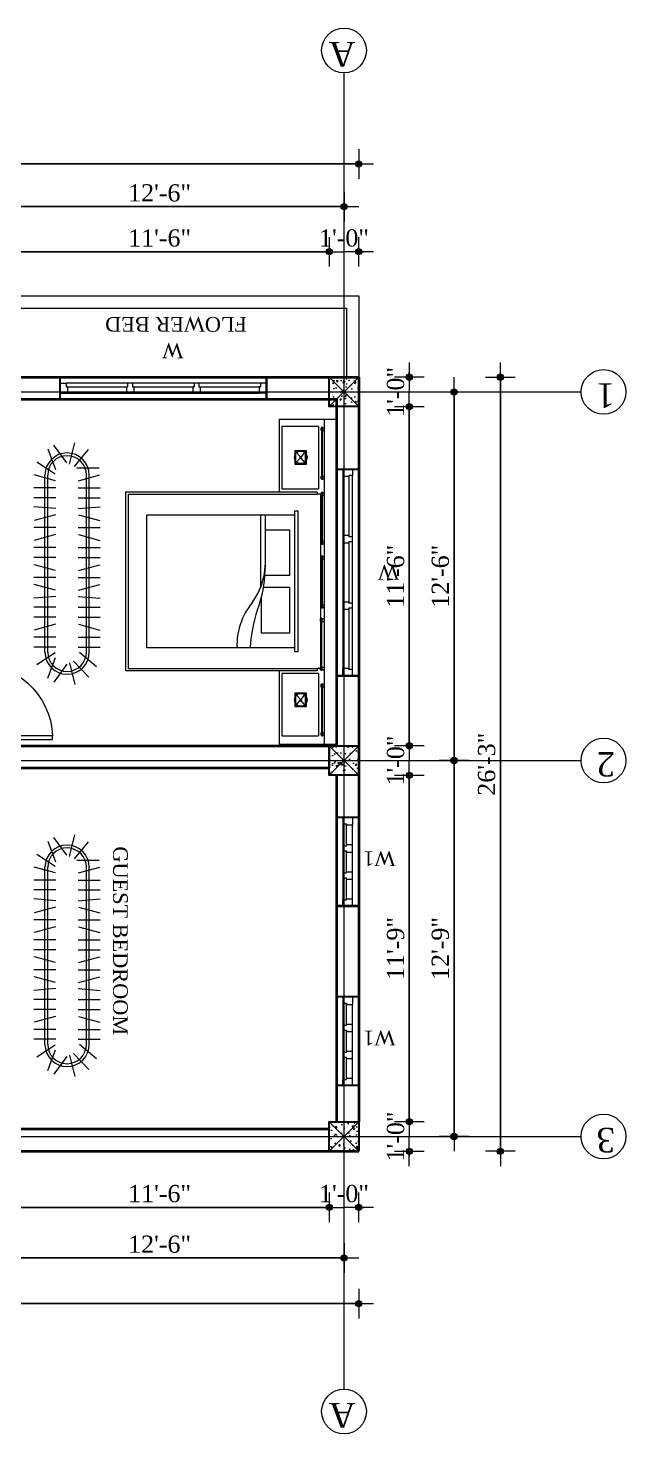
# Model space of a CAD drawing. Header units: inches. Extents: x 897 to 49934, y -34925 to -18564.
# Drawn here: x 1343 to 1586, y -24593 to -24022 of the extents above; entities that cross this region are included whole.
import ezdxf

# ---------------------------------------------------------------- set-up
doc = ezdxf.new("R2010")
doc.units = ezdxf.units.IN
doc.header["$LTSCALE"] = 35
doc.header["$MEASUREMENT"] = 0
doc.header["$PDMODE"] = 34
for name, color, linetype, lineweight in [('SES- Door&Window', 21, 'Continuous', 15), ('SES-DIMENSION', 142, 'Continuous', 13), ('SES-Furniture', 45, 'Continuous', 5), ('SES-HACTH', 8, 'Continuous', 13), ('SES-REBARS', 1, 'Continuous', 40), ('SES-Set Back Line', 2, 'Continuous', 15), ('SES-Staircase', 134, 'Continuous', 13), ('SES-TEXT', 3, 'Continuous', 20), ('SES-Wall Plan', 6, 'Continuous', 30)]:
    doc.layers.add(name, color=color, linetype=linetype, lineweight=lineweight)
doc.styles.add('7 INCH', font='times.ttf', dxfattribs={"height": 7})
doc.styles.add('SES-ARAIL', font='times.ttf', dxfattribs={"height": 6})
doc.dimstyles.new('7 INCH', dxfattribs={"dimscale": 0, "dimtxt": 7, "dimasz": 1, "dimexe": 2, "dimexo": 9, "dimgap": 2, "dimtad": 1, "dimdec": 0, "dimzin": 3, "dimdsep": 46, "dimlunit": 4, "dimtxsty": '7 INCH', "dimblk": 'DIM', "dimcen": 3, "dimdle": 3, "dimse1": 1, "dimse2": 1, "dimclrd": 256, "dimclre": 256, "dimclrt": 7, "dimadec": 1, "dimazin": 2, "dimtfac": 1, "dimtdec": 0, "dimtix": 1, "dimtofl": 0, "dimtmove": 2, "dimatfit": 3, "dimldrblk": 'ARW', "dimfxl": 2, "dimfrac": 2, "dimtolj": 2, "dimtzin": 0, "dimarcsym": 0})

# ---------------------------------------------------------------- blocks, each defined once
blk = doc.blocks.new('c11')
at = {"layer": 'SES-HACTH', "linetype": 'ByBlock'}
h = blk.add_hatch(dxfattribs=at)
h.set_pattern_fill('AR-CONC', color=256)
h.set_pattern_definition([(50, (-20422.33, 19414.4167), (7.1726018, -0.6275213), [0.75, -8.25]), (355, (-20422.33, 19414.417), (-1.3875133, 7.5219213), [0.6, -6.6]), (100.451444, (-20421.732, 19414.3644), (5.7850885, 6.8943999), [0.637402, -7.0114211]), (46.1842, (-20422.33, 19416.417), (10.6724133, -1.6551928), [1.125, -12.375]), (96.635635, (-20421.441, 19416.279), (9.3466195, 9.741186), [0.9561034, -10.5171376]), (351.184164, (-20422.33, 19416.417), (9.3466195, 9.741186), [0.9, -9.9]), (21, (-20421.33, 19415.9167), (5.9690705, -4.0261889), [0.75, -8.25]), (326, (-20421.33, 19415.917), (2.4331533, 7.2515005), [0.6, -6.6]), (71.451445, (-20420.8325, 19415.581), (8.4022238, 3.2253115), [0.6374019, -7.0114211]), (37.5, (-20422.33, 19414.4167), (0.12159855, 3.32893854), [0, -6.52, 0, -6.7, 0, -6.625]), (7.5, (-20422.33, 19414.4167), (2.63069537, 3.9441171), [0, -3.82, 0, -6.37, 0, -2.525]), (327.5, (-20424.56, 19414.4167), (5.33822436, -0.22554872), [0, -2.5, 0, -7.8, 0, -10.35]), (317.5, (-20425.56, 19414.4167), (5.8318617, 1.0010498), [0, -3.25, 0, -5.18, 0, -7.35])])
h.paths.add_polyline_path([(-6, 6), (-6, -6), (6, -6), (6, 6)])
for p, q in [((-6, 6), (6, -6)), ((6, 6), (-6, -6))]:
    blk.add_line(p, q, dxfattribs=at)
at = {"layer": 'SES-Wall Plan', "linetype": 'ByBlock'}
blk.add_lwpolyline([(-6, 6), (6, 6), (6, -6), (-6, -6)], close=True, dxfattribs=at)
blk = doc.blocks.new('6H')
at = {"layer": 'SES- Door&Window'}
for p, q in [((-78, -2.5), (-75.5, -2.5)), ((-75.5, -2.5), (3.5, -2.5)), ((-75.5, -2.5), (-75.5, -4)), ((-75.5, -4), (-75, -4)), ((-50.5, -4), (-75.5, -4)), ((-75, -4), (-75, -6.5)), ((-51, -4), (-51, -6.5)), ((-50.5, -2.5), (-50.5, -4)), ((-48.5, -2.5), (-48.5, -4)), ((-48.5, -4), (-48, -4)), ((-23.5, -4), (-48.5, -4)), ((-48, -4), (-48, -6.5)), ((-24, -4), (-24, -6.5)), ((-23.5, -4), (-24, -4)), ((-23.5, -2.5), (-23.5, -4)), ((-21.5, -2.5), (-21.5, -4)), ((3, -4), (-21.5, -4)), ((-21, -4), (-21, -6.5)), ((3, -4), (3, -6.5)), ((3.5, -4), (3, -4)), ((6, -2.5), (3.5, -2.5)), ((3.5, -2.5), (3.5, -4)), ((-78, -6.5), (-75, -6.5)), ((3, -6.5), (-75, -6.5)), ((6, -6.5), (3, -6.5))]:
    blk.add_line(p, q, dxfattribs=at)
at = {"layer": 'SES-Wall Plan'}
for p, q in [((-78, -9), (-78, 0)), ((-78, -9), (-78, 0)), ((6, -9), (6, 0))]:
    blk.add_line(p, q, dxfattribs=at)
blk.add_lwpolyline([(6, 0), (-78, 0), (-78, -9), (6, -9)], close=True, dxfattribs=at)
blk = doc.blocks.new('DIM')
at = {"layer": 'SES-DIMENSION'}
h = blk.add_hatch(color=256, dxfattribs=at)
h.paths.add_polyline_path([(0, 1.28), (0, 0), (1.28, 0, 0.414214)])
h.paths.add_polyline_path([(1.28, 0), (0, 0), (0, -1.28, 0.414214)])
h.paths.add_polyline_path([(0, 0), (-1.28, 0, 0.414214), (0, -1.28)])
h.paths.add_polyline_path([(0, 1.28, 0.414214), (-1.28, 0), (0, 0)])
for p, q in [((0, 6), (0, -6)), ((-6, 0), (6, 0))]:
    blk.add_line(p, q, dxfattribs=at)
blk.add_circle((0, 0), 1.28, dxfattribs=at)
blk = doc.blocks.new('*D1289')
at = {"layer": 'Defpoints', "color": 0, "linetype": 'ByBlock', "transparency": 16777216}
for p in [(1465.31, -24112.62), (1465.31, -24163.61), (1477.31, -24163.61)]:
    blk.add_point(p, dxfattribs=at)
at = {"layer": 'SES-DIMENSION', "linetype": 'ByBlock', "lineweight": -2, "transparency": 16777216}
for p, q in [((1464.31, -24112.62), (1463.31, -24112.62)), ((1478.31, -24112.62), (1479.31, -24112.62))]:
    blk.add_line(p, q, dxfattribs=at)
blk.add_blockref('DIM', (1465.31, -24112.62), dxfattribs=at)
at = {"layer": 'SES-DIMENSION', "linetype": 'ByBlock', "lineweight": -2, "transparency": 16777216, "rotation": 180}
blk.add_blockref('DIM', (1477.31, -24112.62), dxfattribs=at)
at = {"layer": 'SES-DIMENSION', "color": 7, "linetype": 'ByBlock', "transparency": 16777216, "insert": (1471.31, -24107.06), "char_height": 7, "attachment_point": 5, "style": '7 INCH'}
blk.add_mtext('\\A2;1\'-0"', dxfattribs=at)
blk = doc.blocks.new('ARW')
at = {"layer": 'SES-DIMENSION'}
blk.add_lwpolyline([(10, 0, 0, 6, 0), (0, 0, 0, 0, 0), (10, 0, 0, 0, 0)], format="xyseb", dxfattribs=at)
blk = doc.blocks.new('*D1290')
at = {"layer": 'Defpoints', "color": 0, "linetype": 'ByBlock', "transparency": 16777216}
for p in [(1327.31, -24112.62), (1327.31, -24163.61), (1465.31, -24163.61)]:
    blk.add_point(p, dxfattribs=at)
at = {"layer": 'SES-DIMENSION', "linetype": 'ByBlock', "lineweight": -2, "transparency": 16777216}
blk.add_line((1464.31, -24112.62), (1328.31, -24112.62), dxfattribs=at)
at = {"layer": 'SES-DIMENSION', "linetype": 'ByBlock', "lineweight": -2, "transparency": 16777216, "rotation": 180}
blk.add_blockref('DIM', (1327.31, -24112.62), dxfattribs=at)
at = {"layer": 'SES-DIMENSION', "linetype": 'ByBlock', "lineweight": -2, "transparency": 16777216}
blk.add_blockref('DIM', (1465.31, -24112.62), dxfattribs=at)
at = {"layer": 'SES-DIMENSION', "color": 7, "linetype": 'ByBlock', "transparency": 16777216, "insert": (1396.31, -24107.06), "char_height": 7, "attachment_point": 5, "style": '7 INCH'}
blk.add_mtext('\\A2;11\'-6"', dxfattribs=at)
blk = doc.blocks.new('*D1296')
at = {"layer": 'Defpoints', "color": 0, "linetype": 'ByBlock', "transparency": 16777216}
for p in [(1321.31, -24094.28), (1321.31, -24163.61), (1471.31, -24163.61)]:
    blk.add_point(p, dxfattribs=at)
at = {"layer": 'SES-DIMENSION', "linetype": 'ByBlock', "lineweight": -2, "transparency": 16777216}
blk.add_line((1470.31, -24094.28), (1322.31, -24094.28), dxfattribs=at)
at = {"layer": 'SES-DIMENSION', "linetype": 'ByBlock', "lineweight": -2, "transparency": 16777216, "rotation": 180}
blk.add_blockref('DIM', (1321.31, -24094.28), dxfattribs=at)
at = {"layer": 'SES-DIMENSION', "linetype": 'ByBlock', "lineweight": -2, "transparency": 16777216}
blk.add_blockref('DIM', (1471.31, -24094.28), dxfattribs=at)
at = {"layer": 'SES-DIMENSION', "color": 7, "linetype": 'ByBlock', "transparency": 16777216, "insert": (1396.31, -24088.72), "char_height": 7, "attachment_point": 5, "style": '7 INCH'}
blk.add_mtext('\\A2;12\'-6"', dxfattribs=at)
blk = doc.blocks.new('*D1299')
at = {"layer": 'Defpoints', "color": 0, "linetype": 'ByBlock', "transparency": 16777216}
for p in [(1027.31, -24076.9), (1027.31, -24163.61), (1477.31, -24163.61)]:
    blk.add_point(p, dxfattribs=at)
at = {"layer": 'SES-DIMENSION', "linetype": 'ByBlock', "lineweight": -2, "transparency": 16777216}
blk.add_line((1476.31, -24076.9), (1028.31, -24076.9), dxfattribs=at)
at = {"layer": 'SES-DIMENSION', "linetype": 'ByBlock', "lineweight": -2, "transparency": 16777216, "rotation": 180}
blk.add_blockref('DIM', (1027.31, -24076.9), dxfattribs=at)
at = {"layer": 'SES-DIMENSION', "linetype": 'ByBlock', "lineweight": -2, "transparency": 16777216}
blk.add_blockref('DIM', (1477.31, -24076.9), dxfattribs=at)
at = {"layer": 'SES-DIMENSION', "color": 7, "linetype": 'ByBlock', "transparency": 16777216, "insert": (1252.31, -24071.33), "char_height": 7, "attachment_point": 5, "style": '7 INCH'}
blk.add_mtext('\\A2;37\'-6"', dxfattribs=at)
blk = doc.blocks.new('*D1300')
at = {"layer": 'Defpoints', "color": 0, "linetype": 'ByBlock', "transparency": 16777216}
for p in [(1477.31, -24163.61), (1477.31, -24175.61), (1497.87, -24175.61)]:
    blk.add_point(p, dxfattribs=at)
at = {"layer": 'SES-DIMENSION', "linetype": 'ByBlock', "lineweight": -2, "transparency": 16777216}
for p, q in [((1497.87, -24162.61), (1497.87, -24161.61)), ((1497.87, -24176.61), (1497.87, -24177.61))]:
    blk.add_line(p, q, dxfattribs=at)
for p, rotation in [((1497.87, -24163.61), 270), ((1497.87, -24175.61), 90)]:
    blk.add_blockref('DIM', p, dxfattribs=dict(at, rotation=rotation))
at = {"layer": 'SES-DIMENSION', "color": 7, "linetype": 'ByBlock', "transparency": 16777216, "insert": (1492.31, -24169.61), "char_height": 7, "attachment_point": 5, "rotation": 90, "style": '7 INCH'}
blk.add_mtext('\\A2;1\'-0"', dxfattribs=at)
blk = doc.blocks.new('*D1301')
at = {"layer": 'Defpoints', "color": 0, "linetype": 'ByBlock', "transparency": 16777216}
for p in [(1477.31, -24175.61), (1477.31, -24313.51), (1497.87, -24313.51)]:
    blk.add_point(p, dxfattribs=at)
at = {"layer": 'SES-DIMENSION', "linetype": 'ByBlock', "lineweight": -2, "transparency": 16777216}
blk.add_line((1497.87, -24176.61), (1497.87, -24312.51), dxfattribs=at)
for p, rotation in [((1497.87, -24175.61), 90), ((1497.87, -24313.51), 270)]:
    blk.add_blockref('DIM', p, dxfattribs=dict(at, rotation=rotation))
at = {"layer": 'SES-DIMENSION', "color": 7, "linetype": 'ByBlock', "transparency": 16777216, "insert": (1492.31, -24244.56), "char_height": 7, "attachment_point": 5, "rotation": 90, "style": '7 INCH'}
blk.add_mtext('\\A2;11\'-6"', dxfattribs=at)
blk = doc.blocks.new('*D1302')
at = {"layer": 'Defpoints', "color": 0, "linetype": 'ByBlock', "transparency": 16777216}
for p in [(1477.31, -24313.51), (1477.31, -24325.51), (1497.87, -24325.51)]:
    blk.add_point(p, dxfattribs=at)
at = {"layer": 'SES-DIMENSION', "linetype": 'ByBlock', "lineweight": -2, "transparency": 16777216}
for p, q in [((1497.87, -24312.51), (1497.87, -24311.51)), ((1497.87, -24326.51), (1497.87, -24327.51))]:
    blk.add_line(p, q, dxfattribs=at)
for p, rotation in [((1497.87, -24313.51), 270), ((1497.87, -24325.51), 90)]:
    blk.add_blockref('DIM', p, dxfattribs=dict(at, rotation=rotation))
at = {"layer": 'SES-DIMENSION', "color": 7, "linetype": 'ByBlock', "transparency": 16777216, "insert": (1492.31, -24319.51), "char_height": 7, "attachment_point": 5, "rotation": 90, "style": '7 INCH'}
blk.add_mtext('\\A2;1\'-0"', dxfattribs=at)
blk = doc.blocks.new('*D1303')
at = {"layer": 'Defpoints', "color": 0, "linetype": 'ByBlock', "transparency": 16777216}
for p in [(1477.31, -24325.51), (1477.31, -24466.4), (1497.87, -24466.4)]:
    blk.add_point(p, dxfattribs=at)
at = {"layer": 'SES-DIMENSION', "linetype": 'ByBlock', "lineweight": -2, "transparency": 16777216}
blk.add_line((1497.87, -24326.51), (1497.87, -24465.4), dxfattribs=at)
for p, rotation in [((1497.87, -24325.51), 90), ((1497.87, -24466.4), 270)]:
    blk.add_blockref('DIM', p, dxfattribs=dict(at, rotation=rotation))
at = {"layer": 'SES-DIMENSION', "color": 7, "linetype": 'ByBlock', "transparency": 16777216, "insert": (1492.3, -24395.95), "char_height": 7, "attachment_point": 5, "rotation": 90, "style": '7 INCH'}
blk.add_mtext('\\A2;11\'-9"', dxfattribs=at)
blk = doc.blocks.new('*D1304')
at = {"layer": 'Defpoints', "color": 0, "linetype": 'ByBlock', "transparency": 16777216}
for p in [(1477.31, -24466.4), (1477.31, -24478.4), (1497.87, -24478.4)]:
    blk.add_point(p, dxfattribs=at)
at = {"layer": 'SES-DIMENSION', "linetype": 'ByBlock', "lineweight": -2, "transparency": 16777216}
for p, q in [((1497.87, -24465.4), (1497.87, -24464.4)), ((1497.87, -24479.4), (1497.87, -24480.4))]:
    blk.add_line(p, q, dxfattribs=at)
for p, rotation in [((1497.87, -24466.4), 270), ((1497.87, -24478.4), 90)]:
    blk.add_blockref('DIM', p, dxfattribs=dict(at, rotation=rotation))
at = {"layer": 'SES-DIMENSION', "color": 7, "linetype": 'ByBlock', "transparency": 16777216, "insert": (1492.31, -24472.4), "char_height": 7, "attachment_point": 5, "rotation": 90, "style": '7 INCH'}
blk.add_mtext('\\A2;1\'-0"', dxfattribs=at)
blk = doc.blocks.new('*D1305')
at = {"layer": 'Defpoints', "color": 0, "linetype": 'ByBlock', "transparency": 16777216}
for p in [(1477.31, -24169.61), (1477.31, -24319.51), (1516.08, -24319.51)]:
    blk.add_point(p, dxfattribs=at)
at = {"layer": 'SES-DIMENSION', "linetype": 'ByBlock', "lineweight": -2, "transparency": 16777216}
blk.add_line((1516.08, -24170.61), (1516.08, -24318.51), dxfattribs=at)
for p, rotation in [((1516.08, -24169.61), 90), ((1516.08, -24319.51), 270)]:
    blk.add_blockref('DIM', p, dxfattribs=dict(at, rotation=rotation))
at = {"layer": 'SES-DIMENSION', "color": 7, "linetype": 'ByBlock', "transparency": 16777216, "insert": (1510.51, -24244.56), "char_height": 7, "attachment_point": 5, "rotation": 90, "style": '7 INCH'}
blk.add_mtext('\\A2;12\'-6"', dxfattribs=at)
blk = doc.blocks.new('*D1306')
at = {"layer": 'Defpoints', "color": 0, "linetype": 'ByBlock', "transparency": 16777216}
for p in [(1477.31, -24319.51), (1477.31, -24472.4), (1516.08, -24472.4)]:
    blk.add_point(p, dxfattribs=at)
at = {"layer": 'SES-DIMENSION', "linetype": 'ByBlock', "lineweight": -2, "transparency": 16777216}
blk.add_line((1516.08, -24320.51), (1516.08, -24471.4), dxfattribs=at)
for p, rotation in [((1516.08, -24319.51), 90), ((1516.08, -24472.4), 270)]:
    blk.add_blockref('DIM', p, dxfattribs=dict(at, rotation=rotation))
at = {"layer": 'SES-DIMENSION', "color": 7, "linetype": 'ByBlock', "transparency": 16777216, "insert": (1510.5, -24395.95), "char_height": 7, "attachment_point": 5, "rotation": 90, "style": '7 INCH'}
blk.add_mtext('\\A2;12\'-9"', dxfattribs=at)
blk = doc.blocks.new('*D1307')
at = {"layer": 'Defpoints', "color": 0, "linetype": 'ByBlock', "transparency": 16777216}
for p in [(1477.31, -24163.61), (1477.31, -24478.4), (1534.9, -24478.4)]:
    blk.add_point(p, dxfattribs=at)
at = {"layer": 'SES-DIMENSION', "linetype": 'ByBlock', "lineweight": -2, "transparency": 16777216}
blk.add_line((1534.9, -24164.61), (1534.9, -24477.4), dxfattribs=at)
for p, rotation in [((1534.9, -24163.61), 90), ((1534.9, -24478.4), 270)]:
    blk.add_blockref('DIM', p, dxfattribs=dict(at, rotation=rotation))
at = {"layer": 'SES-DIMENSION', "color": 7, "linetype": 'ByBlock', "transparency": 16777216, "insert": (1529.34, -24321.01), "char_height": 7, "attachment_point": 5, "rotation": 90, "style": '7 INCH'}
blk.add_mtext('\\A2;26\'-3"', dxfattribs=at)
blk = doc.blocks.new('*D1308')
at = {"layer": 'Defpoints', "color": 0, "linetype": 'ByBlock', "transparency": 16777216}
for p in [(1465.31, -24478.4), (1477.31, -24478.4), (1465.31, -24501.22)]:
    blk.add_point(p, dxfattribs=at)
at = {"layer": 'SES-DIMENSION', "linetype": 'ByBlock', "lineweight": -2, "transparency": 16777216}
for p, q in [((1464.31, -24501.22), (1463.31, -24501.22)), ((1478.31, -24501.22), (1479.31, -24501.22))]:
    blk.add_line(p, q, dxfattribs=at)
blk.add_blockref('DIM', (1465.31, -24501.22), dxfattribs=at)
at = {"layer": 'SES-DIMENSION', "linetype": 'ByBlock', "lineweight": -2, "transparency": 16777216, "rotation": 180}
blk.add_blockref('DIM', (1477.31, -24501.22), dxfattribs=at)
at = {"layer": 'SES-DIMENSION', "color": 7, "linetype": 'ByBlock', "transparency": 16777216, "insert": (1471.31, -24495.66), "char_height": 7, "attachment_point": 5, "style": '7 INCH'}
blk.add_mtext('\\A2;1\'-0"', dxfattribs=at)
blk = doc.blocks.new('*D1309')
at = {"layer": 'Defpoints', "color": 0, "linetype": 'ByBlock', "transparency": 16777216}
for p in [(1327.31, -24478.4), (1465.31, -24478.4), (1327.31, -24501.22)]:
    blk.add_point(p, dxfattribs=at)
at = {"layer": 'SES-DIMENSION', "linetype": 'ByBlock', "lineweight": -2, "transparency": 16777216}
blk.add_line((1464.31, -24501.22), (1328.31, -24501.22), dxfattribs=at)
at = {"layer": 'SES-DIMENSION', "linetype": 'ByBlock', "lineweight": -2, "transparency": 16777216, "rotation": 180}
blk.add_blockref('DIM', (1327.31, -24501.22), dxfattribs=at)
at = {"layer": 'SES-DIMENSION', "linetype": 'ByBlock', "lineweight": -2, "transparency": 16777216}
blk.add_blockref('DIM', (1465.31, -24501.22), dxfattribs=at)
at = {"layer": 'SES-DIMENSION', "color": 7, "linetype": 'ByBlock', "transparency": 16777216, "insert": (1396.31, -24495.66), "char_height": 7, "attachment_point": 5, "style": '7 INCH'}
blk.add_mtext('\\A2;11\'-6"', dxfattribs=at)
blk = doc.blocks.new('*D1315')
at = {"layer": 'Defpoints', "color": 0, "linetype": 'ByBlock', "transparency": 16777216}
for p in [(1321.31, -24478.4), (1471.31, -24478.4), (1321.31, -24521.8)]:
    blk.add_point(p, dxfattribs=at)
at = {"layer": 'SES-DIMENSION', "linetype": 'ByBlock', "lineweight": -2, "transparency": 16777216}
blk.add_line((1470.31, -24521.8), (1322.31, -24521.8), dxfattribs=at)
at = {"layer": 'SES-DIMENSION', "linetype": 'ByBlock', "lineweight": -2, "transparency": 16777216, "rotation": 180}
blk.add_blockref('DIM', (1321.31, -24521.8), dxfattribs=at)
at = {"layer": 'SES-DIMENSION', "linetype": 'ByBlock', "lineweight": -2, "transparency": 16777216}
blk.add_blockref('DIM', (1471.31, -24521.8), dxfattribs=at)
at = {"layer": 'SES-DIMENSION', "color": 7, "linetype": 'ByBlock', "transparency": 16777216, "insert": (1396.31, -24516.24), "char_height": 7, "attachment_point": 5, "style": '7 INCH'}
blk.add_mtext('\\A2;12\'-6"', dxfattribs=at)
blk = doc.blocks.new('*D1318')
at = {"layer": 'Defpoints', "color": 0, "linetype": 'ByBlock', "transparency": 16777216}
for p in [(1027.31, -24478.4), (1477.31, -24478.4), (1027.31, -24540.37)]:
    blk.add_point(p, dxfattribs=at)
at = {"layer": 'SES-DIMENSION', "linetype": 'ByBlock', "lineweight": -2, "transparency": 16777216}
blk.add_line((1476.31, -24540.37), (1028.31, -24540.37), dxfattribs=at)
at = {"layer": 'SES-DIMENSION', "linetype": 'ByBlock', "lineweight": -2, "transparency": 16777216, "rotation": 180}
blk.add_blockref('DIM', (1027.31, -24540.37), dxfattribs=at)
at = {"layer": 'SES-DIMENSION', "linetype": 'ByBlock', "lineweight": -2, "transparency": 16777216}
blk.add_blockref('DIM', (1477.31, -24540.37), dxfattribs=at)
at = {"layer": 'SES-DIMENSION', "color": 7, "linetype": 'ByBlock', "transparency": 16777216, "insert": (1252.31, -24534.8), "char_height": 7, "attachment_point": 5, "style": '7 INCH'}
blk.add_mtext('\\A2;37\'-6"', dxfattribs=at)
blk = doc.blocks.new('w11')
at = {"layer": 'SES- Door&Window'}
for p, q in [((20350.03, -19817.65), (20353.03, -19817.65)), ((20383.03, -19817.65), (20353.03, -19817.65)), ((20353.03, -19820.15), (20353.03, -19817.65)), ((20361.03, -19820.15), (20361.03, -19817.65)), ((20364.03, -19820.15), (20364.03, -19817.65)), ((20372.03, -19820.15), (20372.03, -19817.65)), ((20375.03, -19820.15), (20375.03, -19817.65)), ((20386.03, -19817.65), (20383.03, -19817.65)), ((20383.03, -19820.15), (20383.03, -19817.65)), ((20350.03, -19821.65), (20352.53, -19821.65)), ((20352.53, -19821.65), (20352.53, -19820.15)), ((20352.53, -19820.15), (20353.03, -19820.15)), ((20361.53, -19820.15), (20352.53, -19820.15)), ((20352.53, -19821.65), (20383.53, -19821.65)), ((20361.53, -19821.65), (20361.53, -19820.15)), ((20363.53, -19821.65), (20363.53, -19820.15)), ((20363.53, -19820.15), (20364.03, -19820.15)), ((20372.53, -19820.15), (20363.53, -19820.15)), ((20372.53, -19820.15), (20372.03, -19820.15)), ((20372.53, -19821.65), (20372.53, -19820.15)), ((20383.03, -19820.15), (20374.53, -19820.15)), ((20374.53, -19821.65), (20374.53, -19820.15)), ((20383.53, -19820.15), (20383.03, -19820.15)), ((20383.53, -19821.65), (20383.53, -19820.15)), ((20386.03, -19821.65), (20383.53, -19821.65))]:
    blk.add_line(p, q, dxfattribs=at)
at = {"layer": 'SES-Wall Plan'}
for p, q in [((20386.03, -19815.15), (20350.03, -19815.15)), ((20350.03, -19815.15), (20350.03, -19824.15)), ((20350.03, -19815.15), (20350.03, -19824.15)), ((20386.03, -19815.15), (20386.03, -19824.15)), ((20386.03, -19824.15), (20350.03, -19824.15))]:
    blk.add_line(p, q, dxfattribs=at)
blk = doc.blocks.new('3ls')
at = {"layer": 'SES- Door&Window'}
for p, q in [((-36, -2.5), (-34, -2.5)), ((-34, -2.5), (-33, -3.5)), ((-33.5, -6.5), (-33.5, -5)), ((-33.5, -5), (-33, -5)), ((-33, -5), (-33, -3.5)), ((-2, -2.5), (-3, -3.5)), ((-3, -5), (-3, -3.5)), ((-2.5, -5), (-3, -5)), ((-2.5, -6.5), (-2.5, -5)), ((0, -2.5), (-2, -2.5)), ((-36, -6.5), (-33.5, -6.5)), ((0, -6.5), (-2.5, -6.5))]:
    blk.add_line(p, q, dxfattribs=at)
blk.add_lwpolyline([(-2.5, -6.5), (-2.5, -37.5), (-4, -37.5), (-4, -6.5)], close=True, dxfattribs=at)
blk.add_arc((-2.5, -6.5), 31.04, 177.2298, 267.2298, dxfattribs=at)
at = {"layer": 'SES-Wall Plan', "color": 6, "ltscale": 2}
for p, q in [((-36, -6.5), (-36, -1.5)), ((0, -6.5), (0, -1.5))]:
    blk.add_line(p, q, dxfattribs=at)
blk = doc.blocks.new('RACK-LARGA-01')
at = {"layer": 'SES-Furniture'}
for p, q in [((-0.35, 4.074), (-0.207, 3.7)), ((-0.001, 3.821), (-0.241, 4.141)), ((0.046, 3.795), (0.139, 4.184)), ((-0.213, 3.614), (-0.549, 3.831)), ((0.382, 4.062), (0.128, 3.754)), ((-0.207, 3.497), (-0.593, 3.601)), ((-0.4, 0.4), (-0.4, 3.6)), ((-0.35, 0.4), (-0.35, 3.6)), ((0.179, 3.729), (0.579, 3.729)), ((0.207, 3.497), (0.593, 3.601)), ((0.35, 0.4), (0.35, 3.6)), ((0.4, 0.4), (0.4, 3.6)), ((-0.2, 3.369), (-0.6, 3.369)), ((0.2, 3.369), (0.6, 3.369)), ((-0.2, 3.19), (-0.6, 3.19)), ((0.2, 3.19), (0.6, 3.19)), ((-0.201, 2.993), (-0.599, 3.028)), ((-0.207, 2.882), (-0.593, 2.779)), ((0.201, 2.993), (0.599, 3.028)), ((0.207, 2.882), (0.593, 2.779)), ((-0.2, 2.651), (-0.6, 2.651)), ((0.2, 2.651), (0.6, 2.651)), ((-0.2, 2.292), (-0.6, 2.292)), ((-0.207, 2.523), (-0.593, 2.42)), ((0.2, 2.292), (0.6, 2.292)), ((0.207, 2.523), (0.593, 2.42)), ((-0.2, 2.108), (-0.6, 2.108)), ((0.2, 2.108), (0.6, 2.108)), ((-0.207, 1.877), (-0.593, 1.98)), ((0.207, 1.877), (0.593, 1.98)), ((-0.2, 1.749), (-0.6, 1.749)), ((-0.207, 1.518), (-0.593, 1.621)), ((0.2, 1.749), (0.6, 1.749)), ((0.207, 1.518), (0.593, 1.621)), ((-0.201, 1.407), (-0.599, 1.372)), ((0.201, 1.407), (0.599, 1.372)), ((-0.2, 1.21), (-0.6, 1.21)), ((-0.2, 1.031), (-0.6, 1.031)), ((0.2, 1.21), (0.6, 1.21)), ((0.2, 1.031), (0.6, 1.031)), ((-0.207, 0.903), (-0.593, 0.799)), ((0.207, 0.903), (0.593, 0.799)), ((-0.2, 0.671), (-0.6, 0.671)), ((0.2, 0.671), (0.6, 0.671)), ((-0.2, 0.492), (-0.6, 0.492)), ((-0.213, 0.386), (-0.549, 0.169)), ((-0.35, -0.074), (-0.207, 0.3)), ((0.2, 0.492), (0.6, 0.492)), ((0.226, 0.401), (0.531, 0.142)), ((-0.001, 0.179), (-0.241, -0.141)), ((0.046, 0.205), (0.139, -0.184)), ((0.394, -0.052), (0.116, 0.235))]:
    blk.add_line(p, q, dxfattribs=at)
for centre, radius, start, end in [((0, 3.6), 0.4, 0, 180), ((0, 3.6), 0.35, 0, 180), ((0, 0.4), 0.4, 180, 0), ((0, 0.4), 0.35, 180, 0)]:
    blk.add_arc(centre, radius, start, end, dxfattribs=at)
blk = doc.blocks.new('CAMA QUEEN-SET-01')
for p, q in [((-2.2, 0), (-2.2, -0.17)), ((2.2, 0), (-2.2, 0)), ((2.2, -0.17), (2.2, 0)), ((-2.2, -0.17), (-2.2, -0.78)), ((-2.2, -0.17), (-2.087, -0.17)), ((-2.094, -0.19), (-2.094, -0.2)), ((-2.087, -0.19), (-2.094, -0.19)), ((-2.087, -0.17), (-2.05, -0.17)), ((-2.087, -0.19), (-2.087, -0.17)), ((-2.087, -0.19), (-2.05, -0.19)), ((-2.05, -0.17), (-2.05, -0.17)), ((-2.05, -0.17), (-1.432, -0.17)), ((-2.05, -0.19), (-2.05, -0.17)), ((-2.05, -0.19), (-2.05, -0.17)), ((-2.05, -0.19), (-2.05, -0.19)), ((-1.432, -0.19), (-2.05, -0.19)), ((-1.432, -0.17), (-1.396, -0.17)), ((-1.432, -0.19), (-1.432, -0.17)), ((-1.432, -0.19), (-1.396, -0.19)), ((-1.396, -0.17), (-1.206, -0.17)), ((-1.396, -0.19), (-1.396, -0.17)), ((-1.386, -0.19), (-1.396, -0.19)), ((-1.386, -0.19), (-1.386, -0.2)), ((-1.214, -0.19), (-1.214, -0.2)), ((-1.206, -0.19), (-1.214, -0.19)), ((-1.206, -0.17), (-1.17, -0.17)), ((-1.206, -0.19), (-1.206, -0.17)), ((-1.206, -0.19), (-1.17, -0.19)), ((-1.17, -0.17), (-1.169, -0.17)), ((-1.17, -0.19), (-1.17, -0.17)), ((-1.17, -0.19), (-1.169, -0.19)), ((-1.169, -0.17), (-0.552, -0.17)), ((-1.169, -0.19), (-1.169, -0.17)), ((-0.552, -0.19), (-1.169, -0.19)), ((-0.552, -0.17), (-0.515, -0.17)), ((-0.552, -0.19), (-0.552, -0.17)), ((-0.552, -0.19), (-0.515, -0.19)), ((-0.515, -0.17), (-0.344, -0.17)), ((-0.515, -0.19), (-0.515, -0.17)), ((-0.505, -0.19), (-0.515, -0.19)), ((-0.505, -0.19), (-0.505, -0.2)), ((-0.351, -0.19), (-0.351, -0.2)), ((-0.344, -0.19), (-0.351, -0.19)), ((-0.344, -0.17), (-0.307, -0.17)), ((-0.344, -0.19), (-0.344, -0.17)), ((-0.344, -0.19), (-0.307, -0.19)), ((-0.307, -0.17), (-0.307, -0.17)), ((-0.307, -0.17), (0.311, -0.17)), ((-0.307, -0.19), (-0.307, -0.17)), ((-0.307, -0.19), (-0.307, -0.17)), ((-0.307, -0.19), (-0.307, -0.19)), ((0.311, -0.19), (-0.307, -0.19)), ((0.311, -0.17), (0.347, -0.17)), ((0.311, -0.19), (0.311, -0.17)), ((0.311, -0.19), (0.347, -0.19)), ((0.347, -0.17), (0.503, -0.17)), ((0.347, -0.19), (0.347, -0.17)), ((0.357, -0.19), (0.347, -0.19)), ((0.357, -0.19), (0.357, -0.2)), ((0.503, -0.17), (0.539, -0.17)), ((0.503, -0.2), (0.503, -0.17)), ((0.539, -0.17), (0.54, -0.17)), ((0.539, -0.2), (0.539, -0.17)), ((0.54, -0.17), (1.157, -0.17)), ((0.54, -0.2), (0.54, -0.17)), ((1.157, -0.17), (1.194, -0.17)), ((1.157, -0.2), (1.157, -0.17)), ((1.194, -0.17), (1.39, -0.17)), ((1.194, -0.2), (1.194, -0.17)), ((1.383, -0.19), (1.383, -0.2)), ((1.39, -0.19), (1.383, -0.19)), ((1.39, -0.17), (1.427, -0.17)), ((1.39, -0.19), (1.39, -0.17)), ((1.39, -0.19), (1.427, -0.19)), ((1.427, -0.17), (1.427, -0.17)), ((1.427, -0.17), (2.045, -0.17)), ((1.427, -0.19), (1.427, -0.17)), ((1.427, -0.19), (1.427, -0.17)), ((1.427, -0.19), (1.427, -0.19)), ((2.045, -0.19), (1.427, -0.19)), ((2.045, -0.17), (2.081, -0.17)), ((2.045, -0.19), (2.045, -0.17)), ((2.045, -0.19), (2.081, -0.19)), ((2.081, -0.17), (2.2, -0.17)), ((2.081, -0.19), (2.081, -0.17)), ((2.091, -0.19), (2.081, -0.19)), ((2.091, -0.19), (2.091, -0.2)), ((2.2, -0.78), (2.2, -0.17)), ((-2.104, -0.244), (-2.104, -0.743)), ((-2.104, -0.244), (-1.26, -0.244)), ((-2.087, -0.2), (-2.094, -0.2)), ((-2.087, -0.2), (-2.05, -0.2)), ((-2.087, -0.21), (-2.087, -0.2)), ((-2.05, -0.21), (-2.087, -0.21)), ((-2.05, -0.2), (-2.05, -0.2)), ((-2.05, -0.21), (-2.05, -0.2)), ((-2.05, -0.21), (-2.05, -0.2)), ((-1.432, -0.2), (-2.05, -0.2)), ((-2.05, -0.21), (-2.05, -0.21)), ((-1.432, -0.2), (-1.396, -0.2)), ((-1.432, -0.21), (-1.432, -0.2)), ((-1.396, -0.21), (-1.432, -0.21)), ((-1.396, -0.21), (-1.396, -0.2)), ((-1.386, -0.2), (-1.396, -0.2)), ((-1.26, -0.743), (-1.26, -0.244)), ((-1.218, -0.78), (-1.218, -0.263)), ((-1.218, -0.263), (-1.185, -0.263)), ((-1.206, -0.2), (-1.214, -0.2)), ((-1.206, -0.2), (-1.17, -0.2)), ((-1.206, -0.21), (-1.206, -0.2)), ((-1.17, -0.21), (-1.206, -0.21)), ((-1.185, -0.22), (0.503, -0.22)), ((-1.185, -0.22), (-1.185, -0.263)), ((-1.185, -2.82), (-1.185, -0.263)), ((-1.17, -0.2), (-1.169, -0.2)), ((-1.17, -0.21), (-1.17, -0.2)), ((-1.169, -0.21), (-1.17, -0.21)), ((-0.552, -0.2), (-1.169, -0.2)), ((-1.169, -0.21), (-1.169, -0.2)), ((-0.552, -0.2), (-0.515, -0.2)), ((-0.552, -0.21), (-0.552, -0.2)), ((-0.515, -0.21), (-0.552, -0.21)), ((-0.505, -0.2), (-0.515, -0.2)), ((-0.515, -0.21), (-0.515, -0.2)), ((-0.344, -0.2), (-0.351, -0.2)), ((-0.344, -0.2), (-0.307, -0.2)), ((-0.344, -0.21), (-0.344, -0.2)), ((-0.307, -0.21), (-0.344, -0.21)), ((-0.307, -0.2), (-0.307, -0.2)), ((-0.307, -0.21), (-0.307, -0.2)), ((0.311, -0.2), (-0.307, -0.2)), ((-0.307, -0.21), (-0.307, -0.2)), ((-0.307, -0.21), (-0.307, -0.21)), ((0.311, -0.2), (0.347, -0.2)), ((0.311, -0.21), (0.311, -0.2)), ((0.347, -0.21), (0.311, -0.21)), ((0.357, -0.2), (0.347, -0.2)), ((0.347, -0.21), (0.347, -0.2)), ((0.495, -0.2), (0.495, -0.21)), ((0.503, -0.2), (0.495, -0.2)), ((0.503, -0.21), (0.495, -0.21)), ((0.503, -0.2), (0.539, -0.2)), ((0.503, -0.21), (0.539, -0.21)), ((0.503, -0.22), (0.503, -0.21)), ((0.539, -0.22), (0.503, -0.22)), ((0.539, -0.2), (0.54, -0.2)), ((0.539, -0.21), (0.54, -0.21)), ((0.539, -0.22), (0.539, -0.21)), ((0.54, -0.22), (0.539, -0.22)), ((1.157, -0.2), (0.54, -0.2)), ((1.157, -0.21), (0.54, -0.21)), ((0.54, -0.22), (0.54, -0.21)), ((0.54, -0.22), (1.157, -0.22)), ((1.157, -0.2), (1.194, -0.2)), ((1.157, -0.21), (1.194, -0.21)), ((1.157, -0.22), (1.157, -0.21)), ((1.176, -0.22), (1.157, -0.22)), ((1.194, -0.22), (1.176, -0.22)), ((1.176, -0.22), (1.176, -0.263)), ((1.176, -2.82), (1.176, -0.263)), ((1.176, -0.263), (1.209, -0.263)), ((1.204, -0.2), (1.194, -0.2)), ((1.204, -0.21), (1.194, -0.21)), ((1.194, -0.22), (1.194, -0.21)), ((1.204, -0.2), (1.204, -0.21)), ((1.209, -0.263), (1.209, -0.78)), ((1.246, -0.244), (1.246, -0.743)), ((1.246, -0.244), (2.09, -0.244)), ((1.39, -0.2), (1.383, -0.2)), ((1.39, -0.2), (1.427, -0.2)), ((1.39, -0.21), (1.39, -0.2)), ((1.427, -0.21), (1.39, -0.21)), ((1.427, -0.2), (1.427, -0.2)), ((1.427, -0.21), (1.427, -0.2)), ((2.045, -0.2), (1.427, -0.2)), ((1.427, -0.21), (1.427, -0.2)), ((1.427, -0.21), (1.427, -0.21)), ((2.045, -0.2), (2.081, -0.2)), ((2.045, -0.21), (2.045, -0.2)), ((2.081, -0.21), (2.045, -0.21)), ((2.091, -0.2), (2.081, -0.2)), ((2.081, -0.21), (2.081, -0.2)), ((2.09, -0.743), (2.09, -0.244)), ((-1.727, -0.408), (-1.776, -0.408)), ((-1.776, -0.408), (-1.776, -0.568)), ((-1.776, -0.568), (-1.718, -0.568)), ((-1.689, -0.482), (-1.765, -0.421)), ((-1.742, -0.421), (-1.765, -0.421)), ((-1.765, -0.421), (-1.765, -0.462)), ((-1.757, -0.441), (-1.765, -0.462)), ((-1.765, -0.462), (-1.765, -0.511)), ((-1.692, -0.491), (-1.765, -0.556)), ((-1.765, -0.511), (-1.765, -0.556)), ((-1.765, -0.511), (-1.757, -0.531)), ((-1.765, -0.556), (-1.737, -0.556)), ((-1.744, -0.423), (-1.757, -0.441)), ((-1.757, -0.531), (-1.744, -0.55)), ((-1.742, -0.421), (-1.744, -0.423)), ((-1.744, -0.55), (-1.737, -0.556)), ((-1.631, -0.421), (-1.742, -0.421)), ((-1.737, -0.556), (-1.636, -0.556)), ((-1.708, -0.399), (-1.727, -0.408)), ((-1.646, -0.408), (-1.727, -0.408)), ((-1.718, -0.568), (-1.655, -0.568)), ((-1.718, -0.568), (-1.708, -0.573)), ((-1.686, -0.396), (-1.708, -0.399)), ((-1.691, -0.484), (-1.692, -0.486)), ((-1.692, -0.486), (-1.692, -0.489)), ((-1.692, -0.489), (-1.692, -0.491)), ((-1.692, -0.491), (-1.691, -0.494)), ((-1.689, -0.482), (-1.691, -0.484)), ((-1.691, -0.494), (-1.689, -0.496)), ((-1.687, -0.48), (-1.689, -0.482)), ((-1.689, -0.496), (-1.687, -0.497)), ((-1.685, -0.479), (-1.687, -0.48)), ((-1.687, -0.497), (-1.685, -0.498)), ((-1.665, -0.399), (-1.686, -0.396)), ((-1.683, -0.479), (-1.685, -0.479)), ((-1.685, -0.498), (-1.683, -0.499)), ((-1.68, -0.479), (-1.683, -0.479)), ((-1.683, -0.499), (-1.68, -0.498)), ((-1.678, -0.48), (-1.68, -0.479)), ((-1.68, -0.498), (-1.678, -0.497)), ((-1.676, -0.482), (-1.678, -0.48)), ((-1.678, -0.497), (-1.676, -0.496)), ((-1.606, -0.421), (-1.676, -0.482)), ((-1.675, -0.484), (-1.676, -0.482)), ((-1.676, -0.496), (-1.675, -0.494)), ((-1.674, -0.486), (-1.675, -0.484)), ((-1.675, -0.494), (-1.674, -0.491)), ((-1.606, -0.556), (-1.675, -0.494)), ((-1.674, -0.489), (-1.674, -0.486)), ((-1.674, -0.491), (-1.674, -0.489)), ((-1.646, -0.408), (-1.665, -0.399)), ((-1.665, -0.573), (-1.655, -0.568)), ((-1.655, -0.568), (-1.594, -0.568)), ((-1.594, -0.408), (-1.646, -0.408)), ((-1.636, -0.556), (-1.629, -0.55)), ((-1.636, -0.556), (-1.606, -0.556)), ((-1.606, -0.421), (-1.631, -0.421)), ((-1.629, -0.423), (-1.631, -0.421)), ((-1.616, -0.441), (-1.629, -0.423)), ((-1.629, -0.55), (-1.616, -0.531)), ((-1.608, -0.463), (-1.616, -0.441)), ((-1.616, -0.531), (-1.608, -0.51)), ((-1.606, -0.48), (-1.608, -0.463)), ((-1.608, -0.51), (-1.606, -0.493)), ((-1.606, -0.48), (-1.606, -0.421)), ((-1.606, -0.493), (-1.606, -0.48)), ((-1.606, -0.556), (-1.606, -0.493)), ((-1.594, -0.568), (-1.594, -0.408)), ((0.945, -0.522), (-0.955, -0.522)), ((-0.955, -0.522), (-0.955, -0.572)), ((0.945, -0.572), (0.945, -0.522)), ((1.559, -0.408), (1.51, -0.408)), ((1.51, -0.408), (1.51, -0.568)), ((1.51, -0.568), (1.568, -0.568)), ((1.597, -0.482), (1.521, -0.421)), ((1.544, -0.421), (1.521, -0.421)), ((1.521, -0.421), (1.521, -0.462)), ((1.529, -0.441), (1.521, -0.462)), ((1.521, -0.462), (1.521, -0.511)), ((1.595, -0.491), (1.521, -0.556)), ((1.521, -0.511), (1.521, -0.556)), ((1.521, -0.511), (1.529, -0.531)), ((1.521, -0.556), (1.549, -0.556)), ((1.542, -0.423), (1.529, -0.441)), ((1.529, -0.531), (1.542, -0.55)), ((1.544, -0.421), (1.542, -0.423)), ((1.542, -0.55), (1.549, -0.556)), ((1.655, -0.421), (1.544, -0.421)), ((1.549, -0.556), (1.65, -0.556)), ((1.579, -0.399), (1.559, -0.408)), ((1.641, -0.408), (1.559, -0.408)), ((1.568, -0.568), (1.632, -0.568)), ((1.568, -0.568), (1.579, -0.573)), ((1.6, -0.396), (1.579, -0.399)), ((1.595, -0.486), (1.594, -0.489)), ((1.594, -0.489), (1.595, -0.491)), ((1.596, -0.484), (1.595, -0.486)), ((1.595, -0.491), (1.596, -0.494)), ((1.597, -0.482), (1.596, -0.484)), ((1.596, -0.494), (1.597, -0.496)), ((1.599, -0.48), (1.597, -0.482)), ((1.597, -0.496), (1.599, -0.497)), ((1.601, -0.479), (1.599, -0.48)), ((1.599, -0.497), (1.601, -0.498)), ((1.621, -0.399), (1.6, -0.396)), ((1.603, -0.479), (1.601, -0.479)), ((1.601, -0.498), (1.603, -0.499)), ((1.606, -0.479), (1.603, -0.479)), ((1.603, -0.499), (1.606, -0.498)), ((1.608, -0.48), (1.606, -0.479)), ((1.606, -0.498), (1.608, -0.497)), ((1.61, -0.482), (1.608, -0.48)), ((1.608, -0.497), (1.61, -0.496)), ((1.681, -0.421), (1.61, -0.482)), ((1.611, -0.484), (1.61, -0.482)), ((1.61, -0.496), (1.611, -0.494)), ((1.612, -0.486), (1.611, -0.484)), ((1.611, -0.494), (1.612, -0.491)), ((1.681, -0.556), (1.611, -0.494)), ((1.612, -0.489), (1.612, -0.486)), ((1.612, -0.491), (1.612, -0.489)), ((1.641, -0.408), (1.621, -0.399)), ((1.621, -0.573), (1.632, -0.568)), ((1.632, -0.568), (1.692, -0.568)), ((1.692, -0.408), (1.641, -0.408)), ((1.65, -0.556), (1.658, -0.55)), ((1.65, -0.556), (1.681, -0.556)), ((1.681, -0.421), (1.655, -0.421)), ((1.658, -0.423), (1.655, -0.421)), ((1.671, -0.441), (1.658, -0.423)), ((1.658, -0.55), (1.671, -0.531)), ((1.679, -0.463), (1.671, -0.441)), ((1.671, -0.531), (1.679, -0.51)), ((1.681, -0.48), (1.679, -0.463)), ((1.679, -0.51), (1.681, -0.493)), ((1.681, -0.48), (1.681, -0.421)), ((1.681, -0.493), (1.681, -0.48)), ((1.681, -0.556), (1.681, -0.493)), ((1.692, -0.568), (1.692, -0.408)), ((-2.104, -0.743), (-1.26, -0.743)), ((-1.708, -0.573), (-1.686, -0.576)), ((-1.686, -0.576), (-1.665, -0.573)), ((-0.955, -0.572), (0.945, -0.572)), ((-0.905, -2.572), (-0.905, -0.572)), ((-0.905, -0.572), (0.595, -0.572)), ((-0.905, -0.572), (0.895, -0.572)), ((-0.705, -0.638), (-0.085, -0.638)), ((-0.705, -0.968), (-0.705, -0.638)), ((-0.085, -0.638), (-0.085, -0.968)), ((0.075, -0.638), (0.695, -0.638)), ((0.075, -0.99), (0.075, -0.638)), ((0.695, -0.638), (0.695, -1.018)), ((0.895, -0.572), (0.895, -2.572)), ((1.246, -0.743), (2.09, -0.743)), ((1.579, -0.573), (1.6, -0.576)), ((1.6, -0.576), (1.621, -0.573)), ((-2.2, -0.78), (-1.218, -0.78)), ((-1.218, -2.857), (-1.218, -0.78)), ((1.209, -0.78), (1.209, -2.857)), ((1.209, -0.78), (2.2, -0.78)), ((-0.905, -0.968), (-0.195, -0.968)), ((0.068, -1.028), (-0.905, -1.028)), ((0.695, -1.018), (0.208, -1.018)), ((0.895, -2.572), (-0.905, -2.572)), ((1.209, -2.857), (-1.218, -2.857)), ((1.176, -2.82), (-1.185, -2.82))]:
    blk.add_line(p, q)
for centre, radius, start, end in [((-0.264, -1.901), 0.934, 53.9597, 87.4602), ((-0.189, -2.562), 1.594, 72.1966, 90.7418), ((0.981, 0.696), 1.869, 248.5931, 267.384), ((0.857, -0.453), 0.898, 230.4539, 272.4327)]:
    blk.add_arc(centre, radius, start, end)

msp = doc.modelspace()

# ---------------------------------------------------------------- linework, layer by layer
at = {"layer": 'SES-DIMENSION'}
for centre in [(1471.31, -24030.77), (1576.86, -24169.61), (1576.86, -24319.51), (1576.86, -24472.4), (1471.31, -24584.24)]:
    msp.add_circle(centre, 9.09, dxfattribs=at)
at = {"layer": 'SES-REBARS', "color": 6, "linetype": 'ByBlock'}
for p, q in [((1327.31, -24163.61), (1477.31, -24163.61)), ((1477.31, -24163.61), (1477.31, -24466.4)), ((1327.31, -24172.61), (1468.31, -24172.61)), ((1327.31, -24313.51), (1465.31, -24313.51)), ((1327.31, -24322.51), (1465.31, -24322.51)), ((1477.31, -24378.73), (1468.31, -24378.73))]:
    msp.add_line(p, q, dxfattribs=at)
for points in [[(1468.31, -24172.61), (1468.31, -24313.51)], [(1468.31, -24325.51), (1468.31, -24400.95)], [(1468.31, -24400.95), (1468.31, -24466.4)], [(1465.31, -24469.4), (1327.31, -24469.4)], [(1027.31, -24478.4), (1477.31, -24478.4)]]:
    msp.add_lwpolyline(points, dxfattribs=at)
at = {"layer": 'SES-Set Back Line'}
for p, q in [((1471.31, -24575.15), (1471.31, -24039.86)), ((896.64, -24169.61), (1567.77, -24169.61)), ((896.64, -24319.51), (1567.77, -24319.51)), ((896.64, -24472.4), (1567.77, -24472.4))]:
    msp.add_line(p, q, dxfattribs=at)
at = {"layer": 'SES-Staircase', "linetype": 'ByBlock'}
for points in [[(1327.31, -24130.61), (1477.31, -24130.61), (1477.31, -24163.61)], [(1327.31, -24135.61), (1472.31, -24135.61), (1472.31, -24163.61)]]:
    msp.add_lwpolyline(points, dxfattribs=at)
at = {"layer": 'SES-Wall Plan', "linetype": 'ByBlock'}
msp.add_line((1465.31, -24313.51), (1465.31, -24322.51), dxfattribs=at)

# ---------------------------------------------------------------- block references
at = {"layer": 'SES-DIMENSION', "linetype": 'ByBlock', "rotation": 270}
for p in [(21292.46, -3992.69), (21292.46, -4065.64)]:
    msp.add_blockref('w11', p, dxfattribs=at)
at = {"layer": 'SES-Furniture', "xscale": 30, "yscale": 30, "zscale": 30, "rotation": 269.9999999999999}
msp.add_blockref('CAMA QUEEN-SET-01', (1468.31, -24246.81), dxfattribs=at)
at = {"layer": 'SES-Furniture', "xscale": 22.5, "yscale": 22.5, "zscale": 22.5}
for p in [(1358.67, -24284.42), (1358.67, -24443.93)]:
    msp.add_blockref('RACK-LARGA-01', p, dxfattribs=at)
at = {"layer": 'SES-HACTH', "ltscale": 2, "xscale": -1}
msp.add_blockref('6H', (1361.81, -24163.61), dxfattribs=at)
for name, p, rotation in [('6H', (1477.31, -24207.06), 270), ('3ls', (1315.31, -24313.51), 90)]:
    msp.add_blockref(name, p, dxfattribs=dict(at, rotation=rotation))
at = {"layer": 'SES-REBARS', "linetype": 'ByBlock', "rotation": 180}
for p in [(1471.31, -24169.61), (1471.31, -24319.51), (1471.31, -24472.4)]:
    msp.add_blockref('c11', p, dxfattribs=at)

# ---------------------------------------------------------------- texts
at = {"layer": 'SES-TEXT', "ltscale": 2, "style": 'SES-ARAIL'}
for s, height, rotation, p in [('A', 10, 180, (1475.98, -24027.28)), ('FLOWER BED', 6, 180, (1431.84, -24139.16)), ('W', 6, 180, (1405.96, -24149.92)), ('1', 10, 180, (1581.54, -24166.13)), ('W', 6, 180, (1493.71, -24239.98)), ('2', 10, 180, (1581.54, -24316.02)), ('GUEST BEDROOM', 6, 270, (1377.39, -24354.42)), ('W1', 6, 180, (1492.24, -24356.43)), ('W1', 6, 180, (1492.24, -24429.37)), ('3', 10, 180, (1581.54, -24468.91)), ('A', 10, 180, (1475.98, -24580.76))]:
    msp.add_text(s, height=height, rotation=rotation, dxfattribs=at).set_placement(p)

# ---------------------------------------------------------------- dimensions: what is measured, and where the dimension line sits
at = {"layer": 'SES-DIMENSION', "linetype": 'ByBlock'}
for base, p1, p2, angle, picture, middle in [((1027.31, -24076.9), (1477.31, -24163.61), (1027.31, -24163.61), 180, '*D1299', (1252.31, -24071.33)), ((1321.31, -24094.28), (1471.31, -24163.61), (1321.31, -24163.61), 180, '*D1296', (1396.31, -24088.72)), ((1327.31, -24112.62), (1465.31, -24163.61), (1327.31, -24163.61), 180, '*D1290', (1396.31, -24107.06)), ((1465.31, -24112.62), (1477.31, -24163.61), (1465.31, -24163.61), 180, '*D1289', (1471.31, -24107.06)), ((1497.87, -24175.61), (1477.31, -24163.61), (1477.31, -24175.61), 270, '*D1300', (1492.31, -24169.61)), ((1534.9, -24478.4), (1477.31, -24163.61), (1477.31, -24478.4), 270, '*D1307', (1529.34, -24321.01)), ((1516.08, -24319.51), (1477.31, -24169.61), (1477.31, -24319.51), 270, '*D1305', (1510.51, -24244.56)), ((1497.87, -24313.51), (1477.31, -24175.61), (1477.31, -24313.51), 270, '*D1301', (1492.31, -24244.56)), ((1497.87, -24325.51), (1477.31, -24313.51), (1477.31, -24325.51), 270, '*D1302', (1492.31, -24319.51)), ((1516.08, -24472.4), (1477.31, -24319.51), (1477.31, -24472.4), 270, '*D1306', (1510.5, -24395.95)), ((1497.87, -24466.4), (1477.31, -24325.51), (1477.31, -24466.4), 270, '*D1303', (1492.3, -24395.95)), ((1497.87, -24478.4), (1477.31, -24466.4), (1477.31, -24478.4), 270, '*D1304', (1492.31, -24472.4)), ((1027.31, -24540.37), (1477.31, -24478.4), (1027.31, -24478.4), 180, '*D1318', (1252.31, -24534.8)), ((1321.31, -24521.8), (1471.31, -24478.4), (1321.31, -24478.4), 180, '*D1315', (1396.31, -24516.24)), ((1327.31, -24501.22), (1465.31, -24478.4), (1327.31, -24478.4), 180, '*D1309', (1396.31, -24495.66)), ((1465.31, -24501.22), (1477.31, -24478.4), (1465.31, -24478.4), 180, '*D1308', (1471.31, -24495.66))]:
    dim = msp.add_linear_dim(base=base, p1=p1, p2=p2, angle=angle, dimstyle='7 INCH', override={"dimscale": 1}, dxfattribs=at)
    dim.commit()
    dim.dimension.update_dxf_attribs({"geometry": picture, "text_midpoint": middle})

doc.saveas('drawing.dxf')
